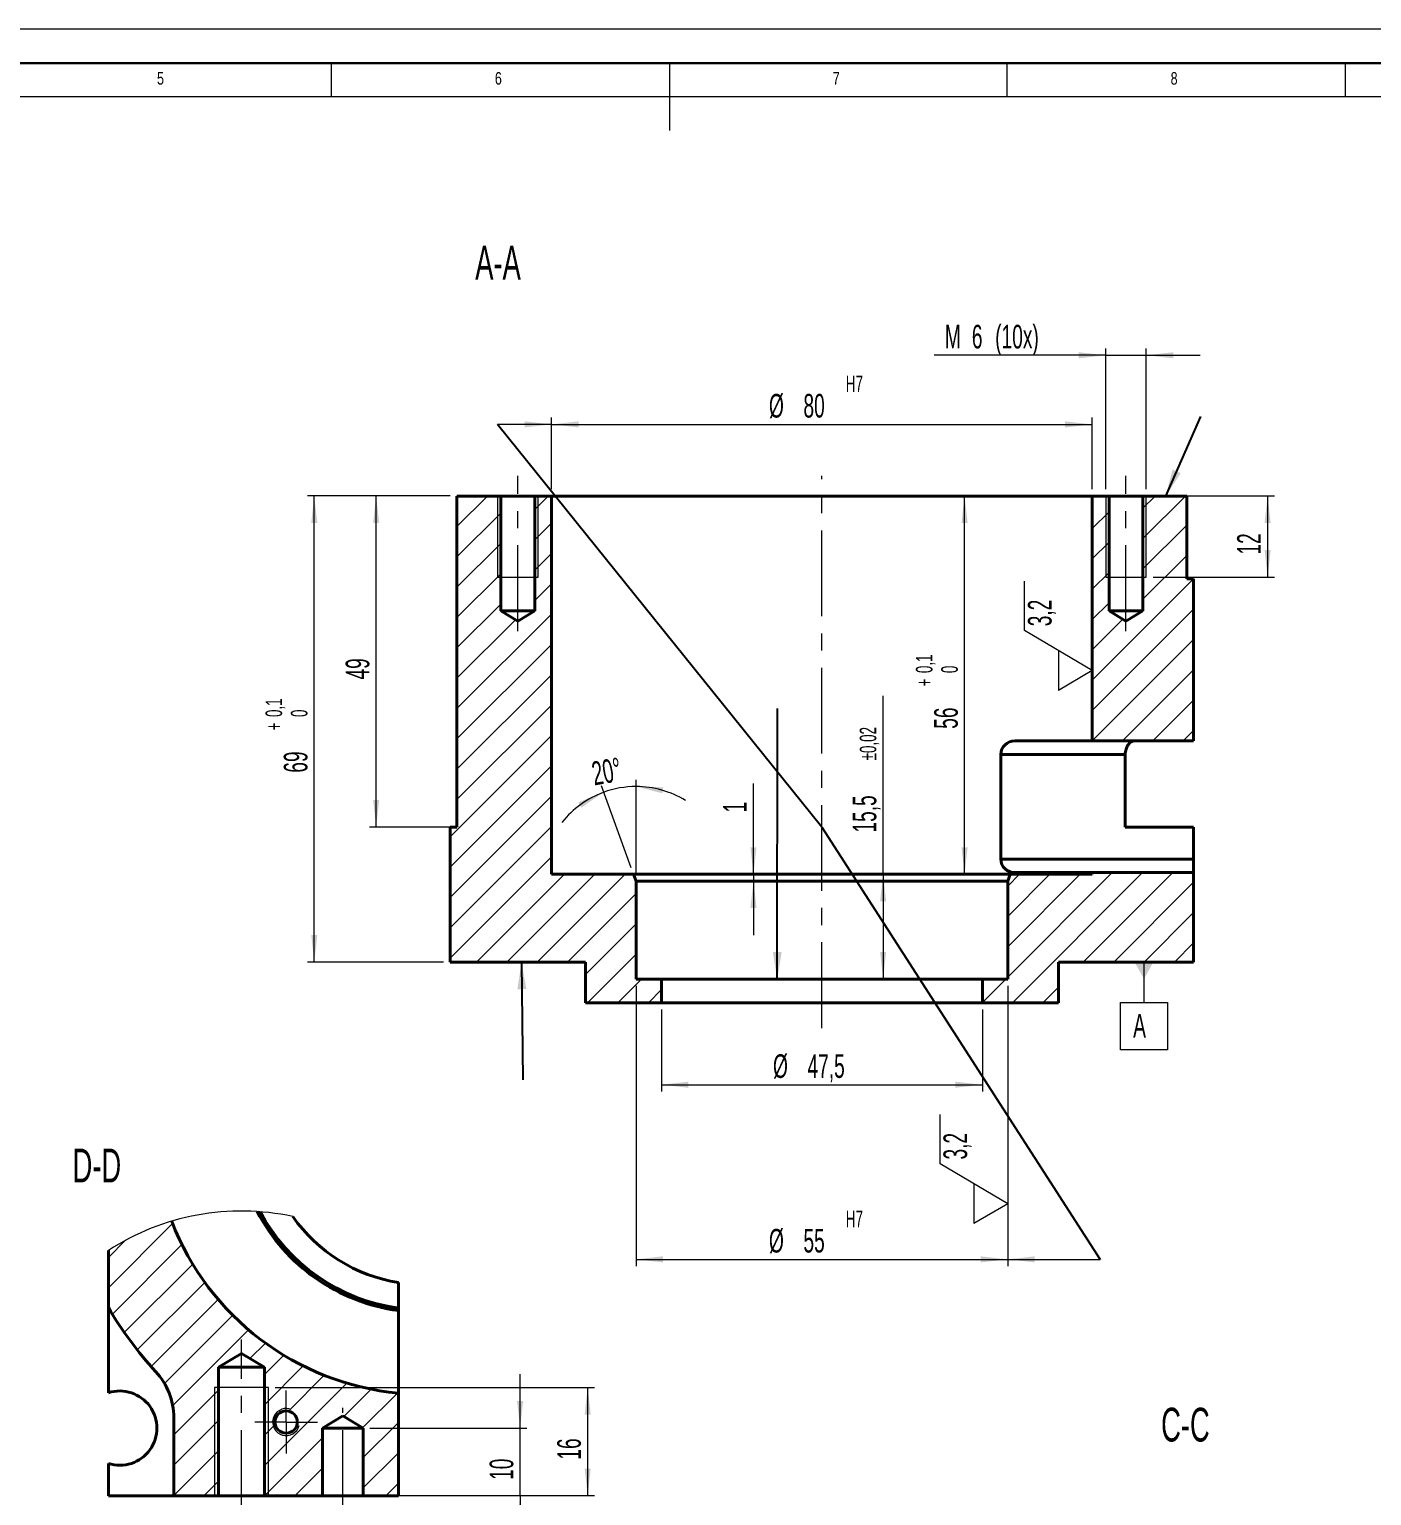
# Model space of a CAD drawing. Header units: millimetres. Extents: x 0 to 594, y 0 to 420.
# Drawn here: x 202.3 to 400.9, y 202.9 to 420 of the extents above; entities that cross this region are included whole.
import ezdxf

# ---------------------------------------------------------------- set-up
doc = ezdxf.new("R2010")
doc.units = ezdxf.units.MM
doc.linetypes.add('CENTERX2', pattern=[20.32, 12.7, -2.54, 2.54, -2.54])
doc.styles.add('SLDTEXTSTYLE1', font='TXT', dxfattribs={"width": 0.605})
doc.styles.add('SLDTEXTSTYLE3', font='TXT', dxfattribs={"width": 0.75})
doc.dimstyles.new('SLDDIMSTYLE0', dxfattribs={"dimtxt": 3.5, "dimasz": 4, "dimexe": 0, "dimexo": 0.0625, "dimgap": 0.875, "dimtad": 1, "dimrnd": 1e-09, "dimzin": 12, "dimdsep": 46, "dimtxsty": 'SLDTEXTSTYLE1', "dimsah": 1, "dimcen": 0.09, "dimadec": 0, "dimazin": 0, "dimtfac": 1, "dimtdec": 1, "dimtofl": 0, "dimtmove": 0, "dimatfit": 3, "dimfxl": 1, "dimfrac": 2, "dimtolj": 1, "dimtzin": 12, "dimarcsym": 0})
doc.dimstyles.new('SLDDIMSTYLE10', dxfattribs={"dimtxt": 3.5, "dimasz": 4, "dimexe": 0, "dimexo": 0.0625, "dimgap": 0.875, "dimtad": 1, "dimrnd": 1e-09, "dimzin": 12, "dimdsep": 46, "dimtxsty": 'SLDTEXTSTYLE1', "dimsah": 1, "dimcen": 0.09, "dimadec": 0, "dimazin": 0, "dimtol": 1, "dimtp": 0.02, "dimtm": 0.02, "dimtfac": 1, "dimtofl": 0, "dimtmove": 0, "dimatfit": 3, "dimfxl": 1, "dimfrac": 2, "dimtolj": 1, "dimarcsym": 0})
doc.dimstyles.new('SLDDIMSTYLE12', dxfattribs={"dimtxt": 0, "dimasz": 4, "dimexe": 0, "dimexo": 0.0625, "dimgap": 0, "dimtad": 0, "dimtih": 1, "dimtoh": 1, "dimdec": 0, "dimrnd": 1e-09, "dimzin": 0, "dimdsep": 46, "dimtxsty": 'Standard', "dimsah": 1, "dimcen": 0.09, "dimadec": 0, "dimazin": 0, "dimtfac": 4, "dimtdec": 0, "dimtofl": 0, "dimtmove": 0, "dimatfit": 3, "dimfxl": 1, "dimfrac": 2, "dimtolj": 1, "dimtzin": 0, "dimarcsym": 0})
doc.dimstyles.new('SLDDIMSTYLE13', dxfattribs={"dimtxt": 0, "dimasz": 4, "dimexe": 0, "dimexo": 0.0625, "dimgap": 0, "dimtad": 0, "dimtih": 1, "dimtoh": 1, "dimdec": 0, "dimrnd": 1e-09, "dimzin": 0, "dimdsep": 46, "dimtxsty": 'Standard', "dimblk1": 'NONE', "dimblk2": 'NONE', "dimsah": 1, "dimcen": 0.09, "dimadec": 0, "dimazin": 0, "dimtfac": 4, "dimtdec": 0, "dimtofl": 0, "dimtmove": 0, "dimatfit": 3, "dimldrblk": 'NONE', "dimfxl": 1, "dimfrac": 2, "dimtolj": 1, "dimtzin": 0, "dimarcsym": 0})
doc.dimstyles.new('SLDDIMSTYLE2', dxfattribs={"dimtxt": 3.5, "dimasz": 4, "dimexe": 0, "dimexo": 0.0625, "dimgap": 0.875, "dimtad": 1, "dimrnd": 1e-09, "dimzin": 12, "dimdsep": 46, "dimtxsty": 'SLDTEXTSTYLE1', "dimsah": 1, "dimcen": 0.09, "dimadec": 0, "dimazin": 0, "dimtfac": 1, "dimtdec": 1, "dimtofl": 0, "dimtmove": 0, "dimatfit": 3, "dimfxl": 1, "dimfrac": 2, "dimtolj": 1, "dimtzin": 12, "dimarcsym": 0})
doc.dimstyles.new('SLDDIMSTYLE7', dxfattribs={"dimtxt": 3.5, "dimasz": 4, "dimexe": 0, "dimexo": 0.0625, "dimgap": 0.875, "dimtad": 1, "dimdec": 4, "dimzin": 12, "dimdsep": 46, "dimtxsty": 'SLDTEXTSTYLE1', "dimsah": 1, "dimcen": 0.09, "dimazin": 0, "dimtfac": 1, "dimtdec": 1, "dimtofl": 0, "dimtmove": 0, "dimatfit": 3, "dimfxl": 1, "dimfrac": 2, "dimtolj": 1, "dimtzin": 12, "dimarcsym": 0})
doc.dimstyles.new('SLDDIMSTYLE8', dxfattribs={"dimtxt": 3.5, "dimasz": 4, "dimexe": 0, "dimexo": 0.0625, "dimgap": 0.875, "dimtad": 1, "dimrnd": 1e-09, "dimzin": 12, "dimdsep": 46, "dimtxsty": 'SLDTEXTSTYLE1', "dimsah": 1, "dimcen": 0.09, "dimadec": 0, "dimazin": 0, "dimtfac": 1, "dimtdec": 1, "dimtofl": 0, "dimtmove": 0, "dimatfit": 3, "dimfxl": 1, "dimfrac": 2, "dimtolj": 1, "dimtzin": 12, "dimarcsym": 0})
doc.dimstyles.new('SLDDIMSTYLE9', dxfattribs={"dimtxt": 3.5, "dimasz": 4, "dimexe": 0, "dimexo": 0.0625, "dimgap": 0.875, "dimtad": 1, "dimrnd": 1e-09, "dimzin": 12, "dimdsep": 46, "dimtxsty": 'SLDTEXTSTYLE1', "dimsah": 1, "dimcen": 0.09, "dimadec": 0, "dimazin": 0, "dimtol": 1, "dimtp": 0.1, "dimtfac": 1, "dimtdec": 1, "dimtofl": 0, "dimtmove": 0, "dimatfit": 3, "dimfxl": 1, "dimfrac": 2, "dimtolj": 1, "dimarcsym": 0})

# ---------------------------------------------------------------- blocks, each defined once
blk = doc.blocks.new('*D89')
at = {"color": 7, "linetype": 'Continuous', "lineweight": 15}
for p, q in [((292.06, 294.92), (292.06, 308.91)), ((291.35, 295.86), (286.93, 308))]:
    blk.add_line(p, q, dxfattribs=at)
for start, end in [(110, 141.5965), (90, 110), (58.4035, 90)]:
    blk.add_arc((292.06, 293.92), 13.99, start, end, dxfattribs=at)
for points in [[(287.27, 307.06), (283.53, 305.58), (283.95, 304.79)], [(292.06, 307.91), (295.96, 306.91), (296.08, 307.8)]]:
    blk.add_solid(points, dxfattribs=at)
at = {"color": 7, "linetype": 'Continuous', "lineweight": 15, "insert": (285.27, 311.51), "char_height": 3.5, "attachment_point": 1, "rotation": 10, "style": 'SLDTEXTSTYLE1'}
blk.add_mtext('20°', dxfattribs=at)
blk = doc.blocks.new('*D90')
at = {"color": 7, "linetype": 'Continuous', "lineweight": 15}
for p, q in [((309.43, 294.92), (309.43, 308.34)), ((309.43, 294.92), (309.43, 293.92)), ((309.43, 293.92), (309.43, 285.92))]:
    blk.add_line(p, q, dxfattribs=at)
for points in [[(309.43, 294.92), (309.88, 298.92), (308.98, 298.92)], [(309.43, 293.92), (308.98, 289.92), (309.88, 289.92)]]:
    blk.add_solid(points, dxfattribs=at)
at = {"color": 7, "linetype": 'Continuous', "lineweight": 15, "insert": (304.92, 304.09), "char_height": 3.5, "attachment_point": 1, "rotation": 90, "style": 'SLDTEXTSTYLE1'}
blk.add_mtext('1', dxfattribs=at)
blk = doc.blocks.new('*D91')
at = {"color": 7, "linetype": 'Continuous', "lineweight": 15}
for p, q in [((295.81, 274.92), (295.81, 262.77)), ((343.31, 274.92), (343.31, 262.77)), ((295.81, 263.77), (343.31, 263.77))]:
    blk.add_line(p, q, dxfattribs=at)
for points in [[(295.81, 263.77), (299.81, 263.32), (299.81, 264.22)], [(343.31, 263.77), (339.31, 264.22), (339.31, 263.32)]]:
    blk.add_solid(points, dxfattribs=at)
at = {"color": 7, "linetype": 'Continuous', "lineweight": 15, "char_height": 3.5, "attachment_point": 1, "style": 'SLDTEXTSTYLE1'}
for s, insert in [('%%c', (312.33, 268.28)), ('47,5', (317.43, 268.28))]:
    blk.add_mtext(s, dxfattribs=dict(at, insert=insert))
blk = doc.blocks.new('*D92')
at = {"color": 7, "linetype": 'Continuous', "lineweight": 15}
for p, q in [((292.06, 278.42), (292.06, 236.92)), ((347.06, 278.42), (347.06, 236.92)), ((292.06, 237.92), (347.06, 237.92)), ((347.06, 237.92), (360.76, 237.92))]:
    blk.add_line(p, q, dxfattribs=at)
for points in [[(292.06, 237.92), (296.06, 237.47), (296.06, 238.37)], [(347.06, 237.92), (343.06, 238.37), (343.06, 237.47)], [(347.06, 237.92), (351.06, 237.47), (351.06, 238.37)]]:
    blk.add_solid(points, dxfattribs=at)
at = {"color": 7, "linetype": 'Continuous', "lineweight": 15, "attachment_point": 1, "style": 'SLDTEXTSTYLE1'}
for s, insert, char_height in [('H7', (323.1, 245.13), 2.45), ('%%c', (311.73, 242.43), 3.5), ('55', (316.83, 242.43), 3.5)]:
    blk.add_mtext(s, dxfattribs=dict(at, insert=insert, char_height=char_height))
blk = doc.blocks.new('*D93')
at = {"color": 7, "linetype": 'Continuous', "lineweight": 15}
for p, q in [((264.56, 350.92), (252.6, 350.92)), ((253.6, 301.92), (253.6, 350.92)), ((264.56, 301.92), (252.6, 301.92))]:
    blk.add_line(p, q, dxfattribs=at)
for points in [[(253.6, 350.92), (253.15, 346.92), (254.05, 346.92)], [(253.6, 301.92), (254.05, 305.92), (253.15, 305.92)]]:
    blk.add_solid(points, dxfattribs=at)
at = {"color": 7, "linetype": 'Continuous', "lineweight": 15, "insert": (249.09, 323.75), "char_height": 3.5, "attachment_point": 1, "rotation": 90, "style": 'SLDTEXTSTYLE1'}
blk.add_mtext('49', dxfattribs=at)
blk = doc.blocks.new('*D94')
at = {"color": 7, "linetype": 'Continuous', "lineweight": 15}
for p, q in [((264.56, 350.92), (243.44, 350.92)), ((244.44, 281.92), (244.44, 350.92)), ((263.56, 281.92), (243.44, 281.92))]:
    blk.add_line(p, q, dxfattribs=at)
for points in [[(244.44, 350.92), (243.99, 346.92), (244.89, 346.92)], [(244.44, 281.92), (244.89, 285.92), (243.99, 285.92)]]:
    blk.add_solid(points, dxfattribs=at)
at = {"color": 7, "linetype": 'Continuous', "lineweight": 15, "attachment_point": 1, "rotation": 90, "style": 'SLDTEXTSTYLE1'}
for s, insert, char_height in [('0,1', (237.23, 318.2), 2.45), ('0', (240.98, 318.2), 2.45), ('+', (237.23, 316.23), 2.45), ('69', (239.93, 309.96), 3.5)]:
    blk.add_mtext(s, dxfattribs=dict(at, insert=insert, char_height=char_height))
blk = doc.blocks.new('*D95')
at = {"color": 7, "linetype": 'Continuous', "lineweight": 15}
for p, q in [((279.56, 351.92), (279.56, 362.52)), ((359.56, 351.92), (359.56, 362.52)), ((279.56, 361.52), (271.56, 361.52)), ((279.56, 361.52), (359.56, 361.52))]:
    blk.add_line(p, q, dxfattribs=at)
for points in [[(279.56, 361.52), (275.56, 361.97), (275.56, 361.07)], [(279.56, 361.52), (283.56, 361.07), (283.56, 361.97)], [(359.56, 361.52), (355.56, 361.97), (355.56, 361.07)]]:
    blk.add_solid(points, dxfattribs=at)
at = {"color": 7, "linetype": 'Continuous', "lineweight": 15, "attachment_point": 1, "style": 'SLDTEXTSTYLE1'}
for s, insert, char_height in [('H7', (323.1, 368.74), 2.45), ('%%c', (311.73, 366.03), 3.5), ('80', (316.83, 366.03), 3.5)]:
    blk.add_mtext(s, dxfattribs=dict(at, insert=insert, char_height=char_height))
blk = doc.blocks.new('*D96')
at = {"color": 7, "linetype": 'Continuous', "lineweight": 15}
blk.add_line((340.68, 294.92), (340.68, 350.92), dxfattribs=at)
for points in [[(340.68, 350.92), (340.23, 346.92), (341.13, 346.92)], [(340.68, 294.92), (341.13, 298.92), (340.23, 298.92)]]:
    blk.add_solid(points, dxfattribs=at)
at = {"color": 7, "linetype": 'Continuous', "lineweight": 15, "attachment_point": 1, "rotation": 90, "style": 'SLDTEXTSTYLE1'}
for s, insert, char_height in [('0,1', (333.47, 324.7), 2.45), ('0', (337.22, 324.7), 2.45), ('+', (333.47, 322.73), 2.45), ('56', (336.17, 316.46), 3.5)]:
    blk.add_mtext(s, dxfattribs=dict(at, insert=insert, char_height=char_height))
blk = doc.blocks.new('*D97')
at = {"color": 7, "linetype": 'Continuous', "lineweight": 15}
for p, q in [((368.56, 350.92), (386.52, 350.92)), ((385.52, 350.92), (385.52, 338.92)), ((368.56, 338.92), (386.52, 338.92))]:
    blk.add_line(p, q, dxfattribs=at)
for points in [[(385.52, 350.92), (385.07, 346.92), (385.97, 346.92)], [(385.52, 338.92), (385.97, 342.92), (385.07, 342.92)]]:
    blk.add_solid(points, dxfattribs=at)
at = {"color": 7, "linetype": 'Continuous', "lineweight": 15, "insert": (381.01, 342.25), "char_height": 3.5, "attachment_point": 1, "rotation": 90, "style": 'SLDTEXTSTYLE1'}
blk.add_mtext('12', dxfattribs=at)
blk = doc.blocks.new('*D98')
at = {"color": 7, "linetype": 'Continuous', "lineweight": 15}
for p, q in [((361.56, 371.75), (336.16, 371.75)), ((361.56, 351.92), (361.56, 372.75)), ((361.56, 371.75), (367.56, 371.75)), ((367.56, 351.92), (367.56, 372.75)), ((367.56, 371.75), (375.56, 371.75))]:
    blk.add_line(p, q, dxfattribs=at)
for points in [[(361.56, 371.75), (357.56, 372.2), (357.56, 371.3)], [(367.56, 371.75), (371.56, 371.3), (371.56, 372.2)]]:
    blk.add_solid(points, dxfattribs=at)
at = {"color": 7, "linetype": 'Continuous', "lineweight": 15, "char_height": 3.5, "attachment_point": 1, "style": 'SLDTEXTSTYLE1'}
for s, insert in [('M', (337.75, 376.26)), ('6', (341.75, 376.26)), (' (10x)', (344.42, 376.26))]:
    blk.add_mtext(s, dxfattribs=dict(at, insert=insert))
blk = doc.blocks.new('*D99')
at = {"color": 7, "linetype": 'Continuous', "lineweight": 15}
for q in [(328.62, 321.36), (328.62, 279.42)]:
    blk.add_line((328.62, 294.92), q, dxfattribs=at)
for points in [[(328.62, 294.92), (328.17, 290.92), (329.07, 290.92)], [(328.62, 279.42), (329.07, 283.42), (328.17, 283.42)]]:
    blk.add_solid(points, dxfattribs=at)
at = {"color": 7, "linetype": 'Continuous', "lineweight": 15, "attachment_point": 1, "rotation": 90, "style": 'SLDTEXTSTYLE1'}
for s, insert, char_height in [('±0,02', (325.16, 311.78), 2.45), ('15,5', (324.11, 301.1), 3.5)]:
    blk.add_mtext(s, dxfattribs=dict(at, insert=insert, char_height=char_height))
blk = doc.blocks.new('_NONE')
blk = doc.blocks.new('SW_SFSYMBOL_0')
at = {"color": 0, "linetype": 'Continuous', "lineweight": 0}
for p, q in [((-5, -0.65), (-5, 6.68)), ((5, -6.54), (-5, -0.65)), ((0, -3.6), (0, -9.49)), ((5, -6.54), (0, -9.49))]:
    blk.add_line(p, q, dxfattribs=at)
at = {"color": 0, "linetype": 'Continuous', "lineweight": 0, "insert": (-4.51, 0), "char_height": 3.5, "attachment_point": 1, "rotation": 90, "style": 'SLDTEXTSTYLE1'}
blk.add_mtext('3,2', dxfattribs=at)
blk = doc.blocks.new('SW_SFSYMBOL_1')
at = {"color": 0, "linetype": 'Continuous', "lineweight": 0}
for p, q in [((5, 25.72), (5, -7.54)), ((-5, -0.65), (-5, 6.68)), ((5, -6.54), (-5, -0.65)), ((0, -3.6), (0, -9.49)), ((5, -6.54), (0, -9.49))]:
    blk.add_line(p, q, dxfattribs=at)
at = {"color": 0, "linetype": 'Continuous', "lineweight": 0, "insert": (-4.51, 0), "char_height": 3.5, "attachment_point": 1, "rotation": 90, "style": 'SLDTEXTSTYLE1'}
blk.add_mtext('3,2', dxfattribs=at)
blk = doc.blocks.new('SW_DATUMTAG_0')
at = {"color": 0, "linetype": 'Continuous', "lineweight": 0}
for p, q in [((1.6, 12.17), (1.6, 6.19)), ((-1.9, -0.81), (-1.9, 6.19)), ((-1.9, 6.19), (5.1, 6.19)), ((5.1, 6.19), (5.1, -0.81)), ((5.1, -0.81), (-1.9, -0.81))]:
    blk.add_line(p, q, dxfattribs=at)
blk.add_solid([(3, 12.17), (0.2, 12.17), (1.6, 9.72)], dxfattribs=at)
at = {"color": 0, "linetype": 'Continuous', "lineweight": 0, "insert": (0, 4.51, 27.5), "char_height": 3.5, "attachment_point": 1, "style": 'SLDTEXTSTYLE1'}
blk.add_mtext('A', dxfattribs=at)
blk = doc.blocks.new('SW_HATCH_0')
at = {"color": 0, "linetype": 'Continuous', "lineweight": 0}
for p, q in [((0, -4.49), (9.49, 5)), ((0, 0), (2.53, 2.53)), ((0.58, -8.4), (10.87, 1.89)), ((2.35, -11.12), (12.47, -1)), ((4.26, -13.7), (14.26, -3.7)), ((6.31, -16.14), (16.23, -6.22)), ((8.3, -18.64), (18.39, -8.55)), ((9.51, -21.92), (20.72, -10.71)), ((20.94, -14.98), (23.24, -12.68)), ((23.07, -17.34), (25.94, -14.47)), ((23.07, -21.83), (28.83, -16.07)), ((23.07, -30.81), (35.27, -18.61)), ((26.64, -22.75), (31.94, -17.45)), ((34.82, -23.55), (38.87, -19.5)), ((9.67, -26.25), (16.27, -19.65)), ((37.62, -25.24), (42.78, -20.08)), ((9.67, -30.74), (16.27, -24.14)), ((23.07, -26.32), (24.68, -24.71)), ((37.67, -29.68), (42.92, -24.43)), ((23.1, -35.27), (31.67, -26.7)), ((9.67, -35.23), (16.27, -28.63)), ((37.67, -34.17), (42.92, -28.92)), ((27.59, -35.27), (31.67, -31.19)), ((14.12, -35.27), (16.27, -33.12)), ((41.06, -35.27), (42.92, -33.41))]:
    blk.add_line(p, q, dxfattribs=at)
blk = doc.blocks.new('*D112')
at = {"color": 7, "linetype": 'Continuous', "lineweight": 15}
for p, q in [((274.9, 212.94), (274.9, 220.94)), ((252.65, 212.94), (275.9, 212.94)), ((274.9, 202.94), (274.9, 212.94)), ((257.9, 202.94), (275.9, 202.94)), ((274.9, 202.94), (274.9, 194.94))]:
    blk.add_line(p, q, dxfattribs=at)
for points in [[(274.9, 212.94), (275.35, 216.94), (274.45, 216.94)], [(274.9, 202.94), (274.45, 198.94), (275.35, 198.94)]]:
    blk.add_solid(points, dxfattribs=at)
at = {"color": 7, "linetype": 'Continuous', "lineweight": 15, "insert": (270.39, 205.27), "char_height": 3.5, "attachment_point": 1, "rotation": 90, "style": 'SLDTEXTSTYLE1'}
blk.add_mtext('10', dxfattribs=at)
blk = doc.blocks.new('*D113')
at = {"color": 7, "linetype": 'Continuous', "lineweight": 15}
for p, q in [((238.65, 218.94), (285.9, 218.94)), ((284.9, 202.94), (284.9, 218.94)), ((238.65, 202.94), (285.9, 202.94))]:
    blk.add_line(p, q, dxfattribs=at)
for points in [[(284.9, 218.94), (284.45, 214.94), (285.35, 214.94)], [(284.9, 202.94), (285.35, 206.94), (284.45, 206.94)]]:
    blk.add_solid(points, dxfattribs=at)
at = {"color": 7, "linetype": 'Continuous', "lineweight": 15, "insert": (280.39, 208.27), "char_height": 3.5, "attachment_point": 1, "rotation": 90, "style": 'SLDTEXTSTYLE1'}
blk.add_mtext('16', dxfattribs=at)
blk = doc.blocks.new('SW_CENTERMARKSYMBOL_26')
at = {"color": 0, "linetype": 'Continuous', "lineweight": 0}
for p, q in [((0, 3), (0, 4.65)), ((0, 0), (0, 3)), ((-3, 0), (-4.65, 0)), ((0, 0), (-3, 0)), ((0, 0), (0, -3)), ((0, 0), (3, 0)), ((3, 0), (4.65, 0)), ((0, -3), (0, -4.65))]:
    blk.add_line(p, q, dxfattribs=at)

msp = doc.modelspace()

# ---------------------------------------------------------------- hatches: boundary and pattern name
at = {"linetype": 'Continuous', "lineweight": 0}
h = msp.add_hatch(dxfattribs=at)
h.set_pattern_fill('ANSI31', style=0)
h.paths.add_polyline_path([(272.05879, 333.91622), (272.05879, 350.91622), (265.55879, 350.91622), (265.55879, 301.91622), (264.55879, 301.91622), (264.55879, 281.91622), (284.55879, 281.91622), (284.55879, 275.91622), (295.80879, 275.91622), (295.80879, 279.41622), (292.05879, 279.41622), (292.05879, 293.91622), (291.69482, 294.91622), (279.55879, 294.91622), (279.55879, 350.91622), (277.05879, 350.91622), (277.05879, 333.91622), (274.55879, 332.41407)], flags=0)
h = msp.add_hatch(dxfattribs=at)
h.set_pattern_fill('ANSI31', style=0)
h.paths.add_polyline_path([(364.55879, 332.41407), (362.05879, 333.91622), (362.05879, 350.91622), (359.55879, 350.91622), (359.55879, 314.66622), (374.55879, 314.66622), (374.55879, 338.66622), (373.55879, 338.66622), (373.55879, 350.91622), (367.05879, 350.91622), (367.05879, 333.91622)], flags=0)
h = msp.add_hatch(dxfattribs=at)
h.set_pattern_fill('ANSI31', style=0)
h.paths.add_polyline_path([(354.55879, 281.91622), (374.55879, 281.91622), (374.55879, 295.16622), (359.55879, 295.16622), (359.55879, 294.91622), (347.42276, 294.91622), (347.05879, 293.91622), (347.05879, 279.41622), (343.30879, 279.41622), (343.30879, 275.91622), (354.55879, 275.91622)], flags=0)

# ---------------------------------------------------------------- linework, layer by layer
at = {"color": 7, "linetype": 'Continuous', "lineweight": 0}
for p, q in [((594, 420), (0, 420)), ((247, 410), (247, 415)), ((297, 415), (297, 405)), ((347, 410), (347, 415)), ((397, 415), (397, 410)), ((584, 410), (10, 410)), ((271.55879, 350.91622), (271.55879, 338.91622)), ((277.55879, 338.91622), (277.55879, 350.91622)), ((361.55879, 350.91622), (361.55879, 338.91622)), ((367.55879, 338.91622), (367.55879, 350.91622)), ((271.55879, 338.91622), (272.05879, 338.91622)), ((272.05879, 338.91622), (277.05879, 338.91622)), ((277.05879, 338.91622), (277.55879, 338.91622)), ((361.55879, 338.91622), (362.05879, 338.91622)), ((362.05879, 338.91622), (367.05879, 338.91622)), ((367.05879, 338.91622), (367.55879, 338.91622)), ((229.65342, 218.93744), (229.65342, 202.93745)), ((230.25342, 218.93744), (229.65342, 218.93744)), ((237.05342, 218.93744), (230.25342, 218.93744)), ((237.65342, 218.93744), (237.05342, 218.93744)), ((237.65342, 202.93745), (237.65342, 218.93744))]:
    msp.add_line(p, q, dxfattribs=at)
at = {"color": 7, "linetype": 'Continuous', "lineweight": 30}
msp.add_line((589, 415), (5, 415), dxfattribs=at)
at = {"color": 7, "linetype": 'CENTERX2', "lineweight": 0}
for p, q in [((274.55879, 330.91622), (274.55879, 353.91622)), ((319.55879, 272.1541), (319.55879, 353.91622)), ((364.55879, 330.91622), (364.55879, 353.91622)), ((233.65342, 199.93745), (233.65342, 226.06058)), ((248.65342, 199.93745), (248.65342, 215.93745))]:
    msp.add_line(p, q, dxfattribs=at)
at = {"color": 7, "linetype": 'Continuous', "lineweight": 40}
for p, q in [((265.55879, 301.91622), (265.55879, 350.91622)), ((272.05879, 350.91622), (265.55879, 350.91622)), ((272.05879, 350.91622), (272.05879, 333.91623)), ((277.05879, 350.91622), (272.05879, 350.91622)), ((277.05879, 333.91623), (277.05879, 350.91622)), ((279.55879, 350.91622), (277.05879, 350.91622)), ((279.55879, 350.91622), (279.55879, 294.91622)), ((359.55879, 350.91622), (279.55879, 350.91622)), ((359.55879, 314.66622), (359.55879, 350.91622)), ((362.05879, 350.91622), (359.55879, 350.91622)), ((362.05879, 350.91622), (362.05879, 333.91623)), ((367.05879, 350.91622), (362.05879, 350.91622)), ((367.05879, 333.91623), (367.05879, 350.91622)), ((373.5588, 350.91622), (367.05879, 350.91622)), ((373.5588, 350.91622), (373.5588, 338.66622)), ((374.55879, 338.66622), (373.5588, 338.66622)), ((374.55879, 314.66622), (374.55879, 338.66622)), ((272.05879, 333.91623), (274.55879, 332.41407)), ((277.05879, 333.91623), (272.05879, 333.91623)), ((274.55879, 332.41407), (277.05879, 333.91623)), ((362.05879, 333.91623), (364.5588, 332.41407)), ((367.05879, 333.91623), (362.05879, 333.91623)), ((364.5588, 332.41407), (367.05879, 333.91623)), ((346.01631, 297.16622), (346.01631, 312.66622)), ((364.45868, 312.66622), (346.01631, 312.66622)), ((348.12451, 314.66622), (359.55879, 314.66622)), ((374.55879, 314.66622), (359.55879, 314.66622)), ((364.45868, 312.66622), (364.45868, 301.91622)), ((265.55879, 301.91622), (264.55879, 301.91622)), ((264.55879, 281.91622), (264.55879, 301.91622)), ((374.55879, 301.91622), (364.45868, 301.91622)), ((374.55879, 297.16622), (374.55879, 301.91622)), ((346.01631, 297.16622), (374.55879, 297.16622)), ((374.55879, 297.16622), (374.55879, 295.16622)), ((291.69482, 294.91622), (279.55879, 294.91622)), ((292.05879, 293.91622), (291.69482, 294.91622)), ((291.69482, 294.91622), (347.42276, 294.91622)), ((292.05879, 279.41622), (292.05879, 293.91622)), ((347.05879, 293.91622), (292.05879, 293.91622)), ((347.42276, 294.91622), (347.05879, 293.91622)), ((347.05879, 293.91622), (347.05879, 279.41622)), ((359.55879, 294.91622), (347.42276, 294.91622)), ((359.55879, 295.16622), (348.12451, 295.16622)), ((359.55879, 294.91622), (359.55879, 295.16622)), ((359.55879, 295.16622), (374.55879, 295.16622)), ((374.55879, 295.16622), (374.55879, 281.91622)), ((284.55879, 281.91622), (264.55879, 281.91622)), ((284.55879, 275.91622), (284.55879, 281.91622)), ((354.55879, 281.91622), (354.55879, 275.91622)), ((374.55879, 281.91622), (354.55879, 281.91622)), ((295.80879, 279.41622), (292.05879, 279.41622)), ((295.80879, 275.91622), (295.80879, 279.41622)), ((343.30879, 279.41622), (295.80879, 279.41622)), ((343.30879, 279.41622), (343.30879, 275.91622)), ((347.05879, 279.41622), (343.30879, 279.41622)), ((284.55879, 275.91622), (295.80879, 275.91622)), ((295.80879, 275.91622), (343.30879, 275.91622)), ((343.30879, 275.91622), (354.55879, 275.91622)), ((213.98089, 230.77727), (213.98089, 239.22992)), ((256.90351, 234.48535), (256.90351, 230.69431)), ((213.98089, 218.17697), (213.98089, 230.77727)), ((256.90351, 230.69431), (256.90351, 230.32696)), ((256.90351, 230.32696), (256.90351, 218.11361)), ((233.65342, 223.98037), (230.25342, 221.93745)), ((237.05342, 221.93745), (233.65342, 223.98037)), ((230.25342, 221.93745), (230.25342, 202.93745)), ((230.25342, 221.93745), (237.05342, 221.93745)), ((237.05342, 202.93745), (237.05342, 221.93745)), ((256.90351, 202.93745), (256.90351, 218.11361)), ((223.65342, 202.93745), (223.65342, 214.49783)), ((248.65342, 214.74003), (245.65342, 212.93744)), ((245.65342, 212.93744), (245.65342, 202.93745)), ((245.65342, 212.93744), (251.65342, 212.93744)), ((251.65342, 212.93744), (248.65342, 214.74003)), ((251.65342, 202.93745), (251.65342, 212.93744)), ((213.98089, 202.93745), (213.98089, 207.69792)), ((223.65342, 202.93745), (213.98089, 202.93745)), ((223.65342, 202.93745), (230.25342, 202.93745)), ((230.25342, 202.93745), (237.05342, 202.93745)), ((237.05342, 202.93745), (245.65342, 202.93745)), ((245.65342, 202.93745), (251.65342, 202.93745)), ((251.65342, 202.93745), (256.90351, 202.93745))]:
    msp.add_line(p, q, dxfattribs=at)
at = {"color": 7, "linetype": 'Continuous', "lineweight": 40, "flags": 128}
msp.add_lwpolyline([(365.73238, 314.66622), (365.20594, 314.47649), (364.78938, 313.99018), (364.56915, 313.46398), (364.46303, 312.82742), (364.45868, 312.66622)], dxfattribs=at)
at = {"color": 7, "linetype": 'Continuous', "lineweight": 40}
msp.add_circle((240.27342, 213.83744), 1.65, dxfattribs=at)
for centre, radius, start, end in [((348.10974, 312.57066), 2.09561, 89.5962212, 177.3863584), ((348.09104, 297.24207), 2.07612, 182.0936624, 270.9237313), ((260.63235, 257.88438), 39.9452, 201.0097431, 264.6436964), ((260.64647, 257.91975), 27.8455, 207.6604333, 262.2749763), ((260.62286, 257.86129), 27.42039, 208.0629482, 262.2042599), ((260.61877, 257.85108), 23.65926, 215.0661538, 260.9653257), ((260.65349, 257.9375), 54.00009, 210.1964435, 222.7455602), ((213.65342, 214.49783), 10, 0.0000139, 42.7455685), ((215.65342, 212.93744), 5.5, 252.2961762, 107.7038238)]:
    msp.add_arc(centre, radius, start, end, dxfattribs=at)
at = {"color": 7, "linetype": 'Continuous', "lineweight": 0}
for centre, radius, start, end in [((233.65343, 209.006), 36.06236, 77.8331083, 123.0598188), ((240.27342, 213.83745), 2, 75.0000056, 344.9999784)]:
    msp.add_arc(centre, radius, start, end, dxfattribs=at)

# ---------------------------------------------------------------- block references
for name, p in [('SW_SFSYMBOL_0', (354.55904, 331.6368)), ('SW_DATUMTAG_0', (365.62624, 269.74417)), ('SW_SFSYMBOL_1', (342.05904, 252.69913)), ('SW_HATCH_0', (213.98089, 238.20568)), ('SW_CENTERMARKSYMBOL_26', (240.27342, 213.83744))]:
    msp.add_blockref(name, p, dxfattribs=at)

# ---------------------------------------------------------------- texts
at = {"color": 7, "linetype": 'Continuous', "lineweight": 0, "attachment_point": 1}
for s, insert, char_height, style in [('5', (221.16667, 413.66802), 1.85208, 'SLDTEXTSTYLE3'), ('6', (271.16667, 413.66802), 1.85208, 'SLDTEXTSTYLE3'), ('7', (321.16667, 413.66802), 1.85208, 'SLDTEXTSTYLE3'), ('8', (371.16667, 413.66802), 1.85208, 'SLDTEXTSTYLE3'), ('A-A', (268.25965, 387.96354), 5, 'SLDTEXTSTYLE1'), ('D-D', (208.67443, 254.31284), 5, 'SLDTEXTSTYLE1'), ('C-C', (369.76324, 215.95347), 5, 'SLDTEXTSTYLE1')]:
    msp.add_mtext(s, dxfattribs=dict(at, insert=insert, char_height=char_height, style=style))

# ---------------------------------------------------------------- dimensions: what is measured, and where the dimension line sits
at = {"color": 7, "linetype": 'Continuous', "lineweight": 15}
for base, p1, p2, text, dimstyle, picture, middle in [((367.55879, 371.75197), (361.55879, 350.91622), (367.55879, 350.91622), 'M<> (10x)', 'SLDDIMSTYLE2', '*D98', (347.22756, 371.75197)), ((359.55879, 361.52226), (279.55879, 350.91622), (359.55879, 350.91622), '%%c<>\\SH7^ ;', 'SLDDIMSTYLE8', '*D95', (319.55879, 361.52226)), ((347.05879, 237.91622), (292.05879, 279.41622), (347.05879, 279.41622), '%%c<>\\SH7^ ;', 'SLDDIMSTYLE8', '*D92', (319.55879, 237.91622)), ((343.30879, 263.77293), (295.80879, 275.91622), (343.30879, 275.91622), '%%c<>', 'SLDDIMSTYLE0', '*D91', (319.55879, 263.77293))]:
    dim = msp.add_linear_dim(base=base, p1=p1, p2=p2, text=text, dimstyle=dimstyle, dxfattribs=at)
    dim.commit()
    dim.dimension.update_dxf_attribs({"geometry": picture, "text_midpoint": middle, "dimtype": 160})
for base, p1, p2, dimstyle, picture, middle in [((244.44377, 350.91622), (264.55879, 281.91622), (265.55879, 350.91622), 'SLDDIMSTYLE9', '*D94', (244.44377, 316.41622)), ((253.60463, 350.91622), (265.55879, 301.91622), (265.55879, 350.91622), 'SLDDIMSTYLE0', '*D93', (253.60463, 326.41622)), ((340.68468, 350.91622), (359.55879, 294.91622), (373.55879, 350.91622), 'SLDDIMSTYLE9', '*D96', (340.68468, 322.91622)), ((385.52328, 338.91622), (367.55879, 350.91622), (367.55879, 338.91622), 'SLDDIMSTYLE0', '*D97', (385.52328, 344.91622)), ((328.6243, 279.41622), (359.55879, 294.91622), (347.05879, 279.41622), 'SLDDIMSTYLE10', '*D99', (328.6243, 310.43892)), ((309.43215, 293.91622), (279.55879, 294.91622), (292.05879, 293.91622), 'SLDDIMSTYLE2', '*D90', (309.43215, 305.42164)), ((274.90351, 212.93744), (256.90351, 202.93744), (251.65342, 212.93744), 'SLDDIMSTYLE2', '*D112', (274.90351, 207.93744)), ((284.90351, 218.93744), (237.65342, 202.93744), (237.65342, 218.93744), 'SLDDIMSTYLE0', '*D113', (284.90351, 210.93744))]:
    dim = msp.add_linear_dim(base=base, p1=p1, p2=p2, angle=90, dimstyle=dimstyle, dxfattribs=at)
    dim.commit()
    dim.dimension.update_dxf_attribs({"geometry": picture, "text_midpoint": middle, "dimtype": 160})
dim = msp.add_angular_dim_2l(base=(289.62945, 307.69374), line1=((291.69482, 294.91622), (292.05879, 293.91622)), line2=((292.05879, 279.41622), (292.05879, 293.91622)), dimstyle='SLDDIMSTYLE7', dxfattribs=at)
dim.commit()
dim.dimension.update_dxf_attribs({"geometry": '*D89', "text_midpoint": (289.62945, 307.69374), "dimtype": 162})

# ---------------------------------------------------------------- leaders
at = {"color": 7, "linetype": 'Continuous', "lineweight": 0}
for points in [[(370.44798, 350.91622), (375.63376, 362.68593)], [(312.94937, 279.41622), (313.00739, 319.47073)], [(275.11687, 281.91622), (275.32393, 264.5134)]]:
    msp.add_leader(points, dimstyle='SLDDIMSTYLE12', dxfattribs=at)
at = {"color": 7, "linetype": 'Continuous', "lineweight": 0, "has_arrowhead": 0}
for points in [[(319.55879, 301.91622), (271.55879, 361.52226)], [(319.55879, 301.91622), (360.7613, 237.91622)]]:
    msp.add_leader(points, dimstyle='SLDDIMSTYLE13', dxfattribs=at)

doc.saveas('drawing.dxf')
